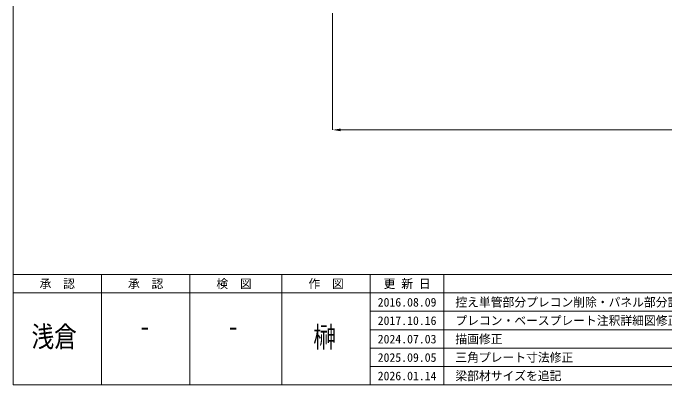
# Model space of a CAD drawing. Units: millimetres, scale not verified. Extents: x -13484 to 18716, y -23100 to 23100.
# Drawn here: x -13484 to -6405, y 900 to 4940 of the extents above; entities that cross this region are included whole.
import ezdxf
from ezdxf.enums import TextEntityAlignment as Align

# ---------------------------------------------------------------- set-up
doc = ezdxf.new("R2010")
doc.units = ezdxf.units.MM
doc.header["$LTSCALE"] = 150
doc.layers.add('0-A_図面枠', color=7, linetype='Continuous', lineweight=18)
doc.layers.add('0-B_寸法', color=3, linetype='Continuous', lineweight=18)
doc.styles.add('ＭＳ ゴシック', font='')
doc.styles.get('ＭＳ ゴシック').set_extended_font_data('MS Gothic')

msp = doc.modelspace()

# ---------------------------------------------------------------- linework, layer by layer
at = {"layer": '0-A_図面枠'}
for p, q in [((-13484.2, 2100), (18715.8, 2100)), ((-12524.2, 2100), (-12524.2, 900)), ((-11564.2, 2100), (-11564.2, 900)), ((-10564.2, 2100), (-10564.2, 900)), ((-9604.2, 2100), (-9604.2, 900)), ((-8804.2, 2100), (-8804.2, 900)), ((-13484.2, 1900), (-724.2, 1900)), ((-9604.2, 1700), (-724.2, 1700)), ((-9604.2, 1500), (-724.2, 1500)), ((-9604.2, 1300), (-724.2, 1300)), ((-9604.2, 1100), (-724.2, 1100))]:
    msp.add_line(p, q, dxfattribs=at)
msp.add_lwpolyline([(-13484.2, 23100), (18715.8, 23100), (18715.8, 900), (-13484.2, 900)], close=True, dxfattribs=at)
at = {"layer": '0-B_寸法'}
for p, q in [((-10014.2, 4939), (-10014.2, 3669.5)), ((4397.8, 3670.5), (-9926.2, 3670.5))]:
    msp.add_line(p, q, dxfattribs=at)
at = {"layer": '0-B_寸法', "color": 91}
msp.add_solid([(-9926.2, 3685.1), (-10014.2, 3670.5), (-9926.2, 3655.8)], dxfattribs=at)

# ---------------------------------------------------------------- texts
at = {"layer": '0-A_図面枠', "style": 'ＭＳ ゴシック'}
for s, p in [('承\u3000認', (-13196.2, 1923.2)), ('承\u3000認', (-12236.2, 1923.2)), ('検\u3000図', (-11276.2, 1923.2)), ('作\u3000図', (-10276.2, 1923.2)), ('更 新 日', (-9460.2, 1923.2)), ('2016.08.09', (-9524.2, 1723.2)), ('控え単管部分プレコン削除・パネル部分詳細図修正', (-8680.6, 1723.2)), ('2017.10.16', (-9524.2, 1523.2)), ('プレコン・ベースプレート注釈詳細図修正', (-8680.6, 1523.2)), ('2024.07.03', (-9524.2, 1323.2)), ('描画修正', (-8680.6, 1323.2)), ('2025.09.05', (-9524.2, 1123.2)), ('三角プレート寸法修正 ', (-8680.6, 1123.2)), ('2026.01.14', (-9524.2, 923.2)), ('梁部材サイズを追記', (-8680.6, 923.2))]:
    msp.add_text(s, height=93.84, dxfattribs=at).set_placement(p, align=Align.BOTTOM_LEFT)
at = {"layer": '0-A_図面枠', "style": 'ＭＳ ゴシック', "width": 0.8}
for s, p in [('浅倉', (-13283.4, 1244.5)), ('榊', (-10223.8, 1241.8)), ('-', (-12114, 1358.4)), ('-', (-11154, 1358.4))]:
    msp.add_text(s, height=225.2, dxfattribs=at).set_placement(p, align=Align.BOTTOM_LEFT)

doc.saveas('drawing.dxf')
